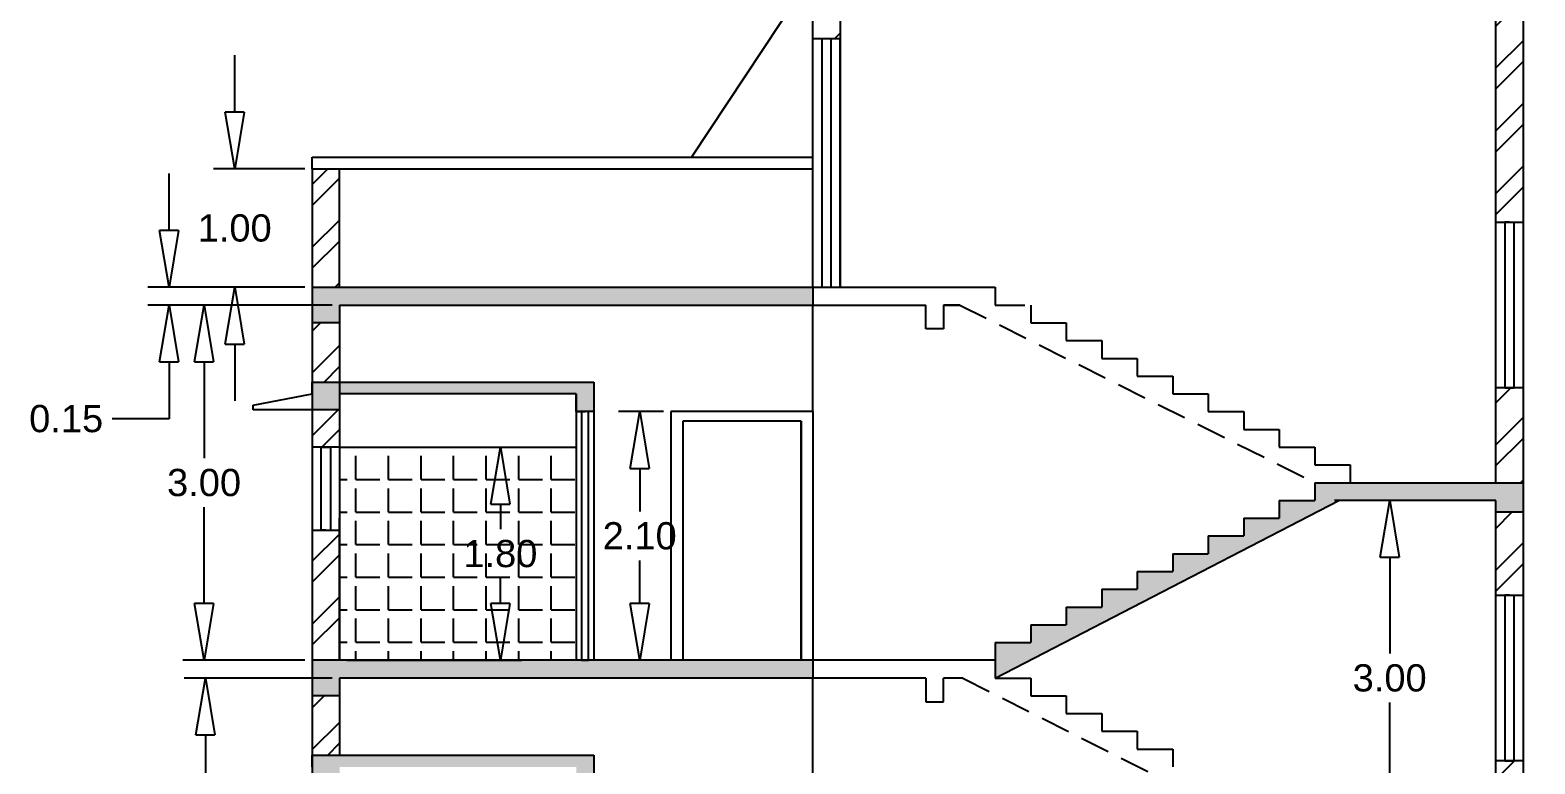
# Model space of a CAD drawing. Header units: metres. Extents: x 279 to 358.6, y 21.8 to 70.6.
# Drawn here: x 298.45 to 311.16, y 57.04 to 63.24 of the extents above; entities that cross this region are included whole.
import ezdxf

# ---------------------------------------------------------------- set-up
doc = ezdxf.new("R2010")
doc.units = ezdxf.units.M
doc.header["$MEASUREMENT"] = 0
doc.linetypes.add('DASHED2', pattern=[0.375, 0.25, -0.125])
doc.styles.get("Standard").update_dxf_attribs({"font": 'arial.ttf'})
doc.dimstyles.get("Standard").update_dxf_attribs({"dimtxt": 0.23, "dimasz": 0.48, "dimexe": 0.18, "dimexo": 0.0625, "dimgap": 0.09, "dimtad": 0, "dimtih": 1, "dimtoh": 1, "dimzin": 0, "dimdsep": 46, "dimtxsty": 'Standard', "dimblk": 'CLOSEDBLANK', "dimcen": 1.19, "dimadec": 0, "dimazin": 0, "dimtfac": 1, "dimtofl": 0, "dimtmove": 0, "dimatfit": 3, "dimldrblk": 'CLOSEDBLANK', "dimfxl": 1, "dimtolj": 1, "dimtzin": 0, "dimarcsym": 0})
pattern_1 = [(0, (270.6772966755989, 13.24193904688812), (0, 0.275), [0.2, -0.075]), (90, (270.6772966755989, 13.24193904688812), (-0.275, 1.683889348827611e-17), [0.2, -0.075])]

# ---------------------------------------------------------------- blocks, each defined once
blk = doc.blocks.new('_ClosedBlank')
at = {"color": 0, "linetype": 'ByBlock', "lineweight": -2}
for p, q in [((-1, 0.1666666666666667), (0, 0)), ((-1, 0.1666666666666667), (-1, -0.1666666666666667)), ((0, 0), (-1, -0.1666666666666667))]:
    blk.add_line(p, q, dxfattribs=at)
blk = doc.blocks.new('*D130')
at = {"color": 0, "lineweight": -2, "transparency": 16777216}
for p, q in [((300.1776857741685, 62.54479119134408), (300.1776857741685, 63.02479119134409)), ((300.7703965157889, 62.06479119134409), (299.9976857741685, 62.06479119134409)), ((300.7703965157889, 61.06479119134409), (299.9976857741685, 61.06479119134409)), ((300.1776857741685, 60.58479119134409), (300.1776857741685, 60.10479119134408))]:
    blk.add_line(p, q, dxfattribs=at)
at = {"layer": 'Defpoints', "color": 0, "transparency": 16777216}
for p in [(300.8328965157889, 62.06479119134409), (300.1776857741685, 61.06479119134409), (300.8328965157889, 61.06479119134409)]:
    blk.add_point(p, dxfattribs=at)
at = {"color": 0, "lineweight": -2, "transparency": 16777216, "xscale": 0.48, "yscale": 0.48, "zscale": 0.48}
for p, rotation in [((300.1776857741685, 62.06479119134409), 270), ((300.1776857741685, 61.06479119134409), 90)]:
    blk.add_blockref('_ClosedBlank', p, dxfattribs=dict(at, rotation=rotation))
at = {"color": 0, "transparency": 16777216, "insert": (300.1776857741685, 61.56479119134413), "char_height": 0.23, "attachment_point": 5}
blk.add_mtext('\\A1;1.00', dxfattribs=at)
blk = doc.blocks.new('*D131')
at = {"color": 0, "lineweight": -2, "transparency": 16777216}
for p, q in [((299.6233704954755, 61.54479119134408), (299.6233704954755, 62.02479119134409)), ((300.7703965157889, 61.06479119134409), (299.4433704954754, 61.06479119134409)), ((301.0003965157889, 60.91479119134409), (299.4433704954754, 60.91479119134409)), ((299.6233704954755, 60.4347911913441), (299.6233704954755, 59.95479119134409)), ((299.6233704954755, 59.95479119134409), (299.1433704954754, 59.95479119134409))]:
    blk.add_line(p, q, dxfattribs=at)
at = {"layer": 'Defpoints', "color": 0, "transparency": 16777216}
for p in [(300.8328965157889, 61.06479119134409), (299.6233704954755, 60.91479119134409), (301.0628965157889, 60.91479119134409)]:
    blk.add_point(p, dxfattribs=at)
at = {"color": 0, "lineweight": -2, "transparency": 16777216, "xscale": 0.48, "yscale": 0.48, "zscale": 0.48}
for p, rotation in [((299.6233704954755, 61.06479119134409), 270), ((299.6233704954755, 60.91479119134409), 90)]:
    blk.add_blockref('_ClosedBlank', p, dxfattribs=dict(at, rotation=rotation))
at = {"color": 0, "transparency": 16777216, "insert": (298.7537900043431, 59.95479119134414), "char_height": 0.23, "attachment_point": 5}
blk.add_mtext('\\A1;0.15', dxfattribs=at)
blk = doc.blocks.new('*D132')
at = {"color": 0, "lineweight": -2, "transparency": 16777216}
for p, q in [((300.7703965157889, 60.91479119134409), (299.7389028423777, 60.91479119134409)), ((299.9189028423777, 60.4347911913441), (299.9189028423777, 59.62230142326769)), ((299.9189028423777, 58.39479119134408), (299.9189028423777, 59.20728095942049)), ((300.7703965157889, 57.91479119134409), (299.7389028423777, 57.91479119134409))]:
    blk.add_line(p, q, dxfattribs=at)
at = {"layer": 'Defpoints', "color": 0, "transparency": 16777216}
for p in [(300.8328965157889, 60.91479119134409), (299.9189028423777, 57.91479119134409), (300.8328965157889, 57.91479119134409)]:
    blk.add_point(p, dxfattribs=at)
at = {"color": 0, "lineweight": -2, "transparency": 16777216, "xscale": 0.48, "yscale": 0.48, "zscale": 0.48}
for p, rotation in [((299.9189028423777, 60.91479119134409), 90), ((299.9189028423777, 57.91479119134409), 270)]:
    blk.add_blockref('_ClosedBlank', p, dxfattribs=dict(at, rotation=rotation))
at = {"color": 0, "transparency": 16777216, "insert": (299.9189028423777, 59.41479119134413), "char_height": 0.23, "attachment_point": 5}
blk.add_mtext('\\A1;3.00', dxfattribs=at)
blk = doc.blocks.new('*D133')
at = {"color": 0, "lineweight": -2, "transparency": 16777216}
for p, q in [((301.0003965157889, 57.76479119134409), (299.7500575681835, 57.76479119134409)), ((299.9300575681835, 57.28479119134409), (299.9300575681835, 56.47230142326769)), ((299.9300575681835, 55.24479119134408), (299.9300575681835, 56.05728095942049)), ((301.0003965157889, 54.76479119134409), (299.7500575681835, 54.76479119134409))]:
    blk.add_line(p, q, dxfattribs=at)
at = {"layer": 'Defpoints', "color": 0, "transparency": 16777216}
for p in [(301.0628965157889, 57.76479119134409), (299.9300575681835, 54.76479119134409), (301.0628965157889, 54.76479119134409)]:
    blk.add_point(p, dxfattribs=at)
at = {"color": 0, "lineweight": -2, "transparency": 16777216, "xscale": 0.48, "yscale": 0.48, "zscale": 0.48}
for p, rotation in [((299.9300575681835, 57.76479119134409), 90), ((299.9300575681835, 54.76479119134409), 270)]:
    blk.add_blockref('_ClosedBlank', p, dxfattribs=dict(at, rotation=rotation))
at = {"color": 0, "transparency": 16777216, "insert": (299.9300575681835, 56.26479119134413), "char_height": 0.23, "attachment_point": 5}
blk.add_mtext('\\A1;3.00', dxfattribs=at)
blk = doc.blocks.new('*D135')
at = {"color": 0, "lineweight": -2, "transparency": 16777216}
for p, q in [((303.8003965157889, 60.01479119134409), (303.4194654162648, 60.01479119134409)), ((303.5994654162648, 59.53479119134409), (303.5994654162648, 59.17222297852008)), ((303.5994654162648, 58.39479119134408), (303.5994654162648, 58.75735940416809)), ((303.8003965157889, 57.91479119134409), (303.4194654162648, 57.91479119134409))]:
    blk.add_line(p, q, dxfattribs=at)
at = {"layer": 'Defpoints', "color": 0, "transparency": 16777216}
for p in [(303.8628965157889, 60.01479119134409), (303.5994654162648, 57.91479119134409), (303.8628965157889, 57.91479119134409)]:
    blk.add_point(p, dxfattribs=at)
at = {"color": 0, "lineweight": -2, "transparency": 16777216, "xscale": 0.48, "yscale": 0.48, "zscale": 0.48}
for p, rotation in [((303.5994654162648, 60.01479119134409), 90), ((303.5994654162648, 57.91479119134409), 270)]:
    blk.add_blockref('_ClosedBlank', p, dxfattribs=dict(at, rotation=rotation))
at = {"color": 0, "transparency": 16777216, "insert": (303.5994654162648, 58.96479119134413), "char_height": 0.23, "attachment_point": 5}
blk.add_mtext('\\A1;2.10', dxfattribs=at)
blk = doc.blocks.new('*D136')
at = {"color": 0, "lineweight": -2, "transparency": 16777216}
for p, q in [((301.1253965157889, 59.71479119134409), (302.6024237519679, 59.71479119134409)), ((302.4224237519679, 59.23479119134409), (302.4224237519679, 59.02222297852008)), ((302.4224237519679, 58.39479119134408), (302.4224237519679, 58.6073594041681)), ((301.1253965157889, 57.91479119134409), (302.6024237519679, 57.91479119134409))]:
    blk.add_line(p, q, dxfattribs=at)
at = {"layer": 'Defpoints', "color": 0, "transparency": 16777216}
for p in [(301.0628965157889, 59.71479119134409), (301.0628965157889, 57.91479119134409), (302.4224237519679, 57.91479119134409)]:
    blk.add_point(p, dxfattribs=at)
at = {"color": 0, "lineweight": -2, "transparency": 16777216, "xscale": 0.48, "yscale": 0.48, "zscale": 0.48}
for p, rotation in [((302.4224237519679, 59.71479119134409), 90), ((302.4224237519679, 57.91479119134409), 270)]:
    blk.add_blockref('_ClosedBlank', p, dxfattribs=dict(at, rotation=rotation))
at = {"color": 0, "transparency": 16777216, "insert": (302.4224237519679, 58.81479119134413), "char_height": 0.23, "attachment_point": 5}
blk.add_mtext('\\A1;1.80', dxfattribs=at)
blk = doc.blocks.new('*D137')
at = {"color": 0, "lineweight": -2, "transparency": 16777216}
for p, q in [((310.3682191220849, 59.26479119134408), (309.7559692458561, 59.26479119134408)), ((309.9359692458561, 58.78479119134408), (309.9359692458561, 57.97230142326767)), ((309.9359692458561, 56.74479119134407), (309.9359692458561, 57.55728095942047)), ((310.3682191220849, 56.26479119134407), (309.7559692458561, 56.26479119134407))]:
    blk.add_line(p, q, dxfattribs=at)
at = {"layer": 'Defpoints', "color": 0, "transparency": 16777216}
for p in [(310.4307191220849, 59.26479119134408), (309.9359692458561, 56.26479119134407), (310.4307191220849, 56.26479119134407)]:
    blk.add_point(p, dxfattribs=at)
at = {"color": 0, "lineweight": -2, "transparency": 16777216, "xscale": 0.48, "yscale": 0.48, "zscale": 0.48}
for p, rotation in [((309.9359692458561, 59.26479119134408), 90), ((309.9359692458561, 56.26479119134407), 270)]:
    blk.add_blockref('_ClosedBlank', p, dxfattribs=dict(at, rotation=rotation))
at = {"color": 0, "transparency": 16777216, "insert": (309.9359692458561, 57.76479119134412), "char_height": 0.23, "attachment_point": 5}
blk.add_mtext('\\A1;3.00', dxfattribs=at)

msp = doc.modelspace()

# ---------------------------------------------------------------- hatches: boundary and pattern name
h = msp.add_hatch()
h.set_pattern_fill('AR-CONC', color=256, scale=0.05)
h.set_pattern_definition([(49.99999999999999, (196.6692774221981, -0.3344797372712947), (0.3586300913003768, -0.03137606749129756), [0.03750000000000001, -0.4125]), (355, (196.6692774221981, -0.3344797372712947), (-0.06937566680650001, 0.376096066850006), [0.03, -0.33]), (100.45144446, (196.6991632626981, -0.3370944092712946), (0.289254423363556, 0.3447199954843148), [0.03187009599999998, -0.3505710559999998]), (46.18420000000002, (196.6692774221981, -0.2344797372712932), (0.5336206653357862, -0.08275964039653827), [0.05624999999999998, -0.6187499999999997]), (96.63563549, (196.7137457946981, -0.2413763907712934), (0.4673309728371142, 0.4870593003872752), [0.04780517100000001, -0.52585688]), (351.1841639899999, (196.6692774221981, -0.2344797372712932), (0.4673309725273866, 0.4870593001349951), [0.04500000000000001, -0.4950000005]), (21, (196.719277422198, -0.2594797372712954), (0.2984535260592309, -0.2013094453326694), [0.03750000000000001, -0.4125]), (326.0000000000001, (196.719277422198, -0.2594797372712954), (0.1216576659607909, 0.3625750225234265), [0.03, -0.33]), (71.45144474, (196.7441485491981, -0.2762555242712956), (0.4201111883649856, 0.1612655764031769), [0.03187009500000001, -0.350571056]), (37.50000000000001, (196.6692774221981, -0.3344797372712947), (0.006079927658645335, 0.1664469269156558), [0, -0.326, 0, -0.335, 0, -0.33125]), (7.499999999999999, (196.6692774221981, -0.3344797372712947), (0.1315347687210743, 0.1972058559411801), [0, -0.191, 0, -0.3185, 0, -0.12625]), (327.5, (196.5577774221981, -0.3344797372712947), (0.2669112180862045, -0.01127743586718988), [0, -0.125, 0, -0.39, 0, -0.5175]), (317.5, (196.507777422198, -0.3344797372712947), (0.2915930846711931, 0.05005249116615887), [0, -0.1625, 0, -0.259, 0, -0.3675])])
h.paths.add_polyline_path([(305.0628965157889, 57.91479119134409), (300.8328965157889, 57.91479119134409), (300.8328965157889, 57.61479119134409), (301.0628965157889, 57.61479119134409), (301.0628965157889, 57.76479119134409), (303.2128965157889, 57.76479119134409), (305.0628965157889, 57.76479119134408)])
h.paths.add_polyline_path([(303.2128965157889, 57.11479119134409), (300.8328965157889, 57.11479119134409), (300.8328965157889, 57.01479119134409), (300.8328965157889, 56.86734746005647), (301.0638849095201, 56.86760192975436), (301.0637251839053, 57.01258879270139), (303.0628965157889, 57.01479119134409), (303.0628965157889, 56.86479119134409), (303.2128965157889, 56.86479119134409)])
h.paths.add_polyline_path([(303.2128965157889, 60.26479119134409), (301.0628965157889, 60.26479119134409), (301.0628965157889, 60.16479119134409), (303.0628965157889, 60.16479119134409), (303.0628965157889, 60.01479119134409), (303.1378965157889, 60.01479119134409), (303.2128965157889, 60.01479119134409), (303.2128965157889, 60.16479119134408)])
h.paths.add_polyline_path([(301.0628965157889, 60.26479119134409), (300.8328965157889, 60.26479119134409), (300.8328965157889, 60.16479119134409), (300.8328965157889, 60.02937870570868), (301.0628965157889, 60.02937870570868)])
h.paths.add_polyline_path([(305.0628965157889, 61.06479119134409), (300.8328965157889, 61.06479119134409), (300.8328965157889, 60.7647911913441), (301.0628965157889, 60.7647911913441), (301.0628965157889, 60.91479119134409), (303.2128965157889, 60.91479119134409), (305.0628965157889, 60.91479119134409)])
h.paths.add_polyline_path([(309.6028965157889, 56.12730285544639), (310.8328965157889, 56.12730285544639), (310.8328996177455, 56.01483026541732), (311.0641842218618, 56.0148319902822), (311.0641842218618, 56.2648319902822), (310.8328965157889, 56.26479119134407), (309.3028965157889, 56.26479119134407), (309.3028965157889, 56.11479119134408), (309.0028965157889, 56.11479119134408), (309.0028965157889, 55.96479119134408), (308.7028965157889, 55.96479119134408), (308.7028965157889, 55.81479119134408), (308.4028965157889, 55.81479119134408), (308.4028965157889, 55.66479119134407), (308.1028965157889, 55.66479119134408), (308.1028965157889, 55.51479119134409), (307.8028965157889, 55.51479119134408), (307.8028965157889, 55.36479119134408), (307.5028965157889, 55.36479119134408), (307.5028965157889, 55.2147911913441), (307.2028965157889, 55.21479119134409), (307.2028965157889, 55.06479119134409), (306.9028965157889, 55.06479119134409), (306.9028965157889, 54.91479119134409), (306.6028965157889, 54.91479119134409), (306.6028965157889, 54.76479119134409), (306.6028965157889, 54.16479119134409), (306.6028965157889, 53.95539054993063), (306.9026678119633, 53.95539054993063), (306.9028965157889, 54.76479119134409), (306.9016692601646, 54.76479119134409)])
h.paths.add_polyline_path([(309.5061223222406, 59.26479119134408), (310.8328965157889, 59.26479119134408), (310.8329141485171, 59.1648318922648), (311.0636285647832, 59.1648318922648), (311.0636285647832, 59.4148318922648), (309.8328965157889, 59.41479119134408), (309.3028965157889, 59.41479119134407), (309.3028965157889, 59.26479119134409), (309.0028965157889, 59.26479119134408), (309.0028965157889, 59.11479119134408), (308.7028965157889, 59.11479119134408), (308.7028965157889, 58.96479119134408), (308.4028965157889, 58.96479119134408), (308.4028965157889, 58.81479119134407), (308.1028965157889, 58.81479119134408), (308.1028965157889, 58.66479119134407), (307.8028965157889, 58.66479119134408), (307.8028965157889, 58.51479119134407), (307.5028965157889, 58.51479119134408), (307.5028965157889, 58.36479119134408), (307.2028965157889, 58.36479119134408), (307.2028965157889, 58.21479119134408), (306.9028965157889, 58.21479119134409), (306.9028965157889, 58.06479119134408), (306.6028965157889, 58.06479119134408), (306.6028965157889, 57.76479119134409)])
h.paths.add_polyline_path([(311.1628965157889, 63.71479119134409), (311.0628965157889, 63.71479119134409), (305.8485223402857, 63.71479119134409), (305.0628965157889, 63.71479119134409), (305.0628965157889, 63.56479119134409), (305.2928965157889, 63.56479119134409), (305.8485223402857, 63.56479119134409), (305.9485223402856, 63.56479119134409), (311.0628965157889, 63.56479119134409), (311.1628965157889, 63.56479119134409)])
h = msp.add_hatch()
h.set_pattern_fill('ANSI32', color=256)
h.set_pattern_definition([(45, (196.6692774221981, -0.3344797372712947), (-0.2651650429449553, 0.2651650429449554), []), (45, (196.8460541171981, -0.3344797372712947), (-0.2651650429449553, 0.2651650429449554), [])])
h.paths.add_polyline_path([(301.0628965157889, 59.01479119134409), (300.8328965157889, 59.01479119134409), (300.8328965157889, 57.91479119134409), (301.0628965157889, 57.91479119134409)])
h.paths.add_polyline_path([(301.0628965157889, 60.02937870570868), (300.8328965157889, 60.02937870570868), (300.8328965157889, 59.71479119134409), (301.0628965157889, 59.71479119134409)])
h.paths.add_polyline_path([(301.0628965157889, 60.7647911913441), (300.8328965157889, 60.7647911913441), (300.8328965157889, 60.26479119134409), (301.0628965157889, 60.26479119134409)])
h.paths.add_polyline_path([(301.0628965157889, 62.06479119134409), (300.8328965157889, 62.06479119134409), (300.8328965157889, 61.06479119134409), (301.0628965157889, 61.06479119134409)])
h.paths.add_polyline_path([(305.2928965157889, 63.56479119134409), (305.0628965157889, 63.56479119134409), (305.0628965157889, 63.16479119134409), (305.2928965157889, 63.16479119134409)])
h.paths.add_polyline_path([(311.0628965157889, 63.56479119134409), (310.8328965157889, 63.56479119134409), (310.8328965157889, 63.46479119134408), (310.8328965157889, 63.16479119134409), (310.8328965157889, 61.61482426184124), (311.0632404881575, 61.61482426184124)])
h.paths.add_polyline_path([(311.0634874468668, 60.21482426184124), (310.8328965157889, 60.21482426184124), (310.8328965157889, 59.41482426184123), (311.0636285647832, 59.4148318922648)])
h.paths.add_polyline_path([(311.0636726645527, 59.1648318922648), (310.8329141485171, 59.1648318922648), (310.8330376350432, 58.46479123801904), (311.0637961510787, 58.46479123801904)])
h.paths.add_polyline_path([(311.064043109788, 57.06479123801904), (310.8332845937525, 57.06479123801904), (310.8334257130067, 56.26479128469398), (311.0641842218618, 56.2648319902822)])
h.paths.add_polyline_path([(311.0642283216312, 56.01483199061109), (310.8328996177455, 56.01483026541732), (310.8329340934065, 54.76479119134409), (311.0644488276757, 54.76479119134409)])
h.paths.add_polyline_path([(301.0649896617612, 55.86479119134409), (300.8328965157889, 55.86479119134409), (300.8328965157889, 54.76479119134409), (301.0662014831135, 54.76479119134409)])
h.paths.add_polyline_path([(301.0638849095201, 56.86760192975436), (300.8328965157889, 56.86734746005647), (300.8328965157889, 56.56479119134409), (301.0642185027187, 56.56479119134409)])
h.paths.add_polyline_path([(301.0630617641551, 57.61479119134409), (300.8328965157889, 57.61479119134409), (300.8328965157889, 57.11479119134409), (301.0636125920425, 57.11479119134409)])
h = msp.add_hatch()
h.set_pattern_fill('ANGLE', color=256)
h.set_pattern_definition(pattern_1)
h.paths.add_polyline_path([(301.0642185027187, 56.56479119134409), (301.0662014831135, 54.76479119134409), (303.0628965157889, 54.76479119134409), (303.0628965157889, 56.56479119134409)])
h.paths.add_polyline_path([(301.0628965157889, 59.71479119134409), (301.0628965157889, 57.91479119134409), (303.0628965157889, 57.91479119134409), (303.0628965157889, 59.71479119134409)])
h.paths.add_polyline_path([(302.0424373945327, 58.57616226910673), (302.7827989225, 58.57616226910673), (302.7827989225, 59.05012543418176), (302.0424373945327, 59.05012543418176)], flags=24)
h = msp.add_hatch()
h.set_pattern_fill('ANGLE', color=256)
h.set_pattern_definition(pattern_1)
h.paths.add_polyline_path([(301.0628965157889, 55.96479119134409), (301.0628965157889, 54.76479119134409), (303.0628965157889, 54.76479119134409), (303.0628965157889, 55.96479119134409)])
h.paths.add_polyline_path([(301.0628965157889, 59.11479119134409), (301.0628965157889, 57.91479119134409), (303.0628965157889, 57.91479119134409), (303.0628965157889, 59.11479119134409)])

# ---------------------------------------------------------------- linework, layer by layer
for p, q in [((305.0628965157889, 63.71479119134409), (304.0365941633522, 62.16479119134409)), ((305.0628965157889, 61.06479119134409), (305.0628965157889, 63.71479119134409)), ((305.2928965157889, 63.56479119134409), (305.2928965157889, 61.06479119134409)), ((310.8328965157889, 63.16479119134409), (310.8328965157889, 63.46479119134408)), ((311.0628965157889, 63.56479119134409), (311.0645966664583, 53.92669847433885)), ((305.2928965157889, 63.16479119134409), (305.0628965157889, 63.16479119134409)), ((305.1378965157889, 63.16479119134409), (305.1378965157889, 61.06479119134409)), ((305.2178965157889, 61.06479119134409), (305.2178965157889, 63.16479119134409)), ((305.2928965157889, 61.06479119134409), (305.2928965157889, 63.16479119134409)), ((310.8328965157889, 59.41482426184123), (310.8328965157889, 63.16479119134409)), ((310.8328965157889, 59.41482426184123), (310.8328965157889, 62.41482426184123)), ((300.8328965157889, 62.06479119134409), (300.8328965157889, 62.16479119134409)), ((300.8328965157889, 62.16479119134409), (305.0628965157889, 62.16479119134409)), ((300.8328965157889, 62.06479119134409), (300.8328965157889, 53.9221849706549)), ((300.8328965157889, 62.06479119134409), (305.0628965157889, 62.06479119134409)), ((301.0628965157889, 61.06479119134409), (301.0628965157889, 62.06479119134409)), ((310.8328965157889, 60.91482426184123), (310.8328965157889, 61.61482426184124)), ((310.8328965157889, 61.61482426184124), (311.0628965157889, 61.61482426184124)), ((310.9478965157889, 61.61482426184124), (310.9078965157889, 61.61482426184124)), ((310.9078965157889, 61.61482426184124), (310.9078965157889, 60.21482426184124)), ((310.9878965157889, 60.21482426184124), (310.9878965157889, 61.61482426184124)), ((311.0628965157889, 61.61482426184124), (311.0628965157889, 60.21482426184124)), ((300.8328965157889, 61.06479119134409), (306.6028965157889, 61.06479119134409)), ((305.0628965157889, 61.06479119134409), (305.0628965157889, 60.91479119134409)), ((305.1378965157889, 61.06479119134409), (305.2178965157889, 61.06479119134409)), ((306.0235223402857, 61.06479119134409), (306.1035223402857, 61.06479119134409)), ((301.0628965157889, 60.91479119134409), (301.0628965157889, 57.91479119134409)), ((301.0628965157889, 60.91479119134409), (303.2128965157889, 60.91479119134409)), ((301.0628965157889, 60.91479119134409), (301.0628965157889, 60.7647911913441)), ((303.2128965157889, 60.91479119134409), (306.0157648510282, 60.91479119134409)), ((305.0628965157889, 60.01479119134409), (305.0628965157889, 60.91479119134409)), ((306.0157648510282, 60.71479119134409), (306.0157648510282, 60.91479119134409)), ((306.1657648510282, 60.91479119134409), (306.3028965157889, 60.91479119134409)), ((306.3028965157889, 60.91479119134409), (306.1657648510282, 60.91479119134409)), ((306.1657648510282, 60.91479119134409), (306.1657648510282, 60.91479119134409)), ((306.1657648510282, 60.91479119134409), (306.1657648510282, 60.71479119134409)), ((306.9028965157889, 60.91479119134409), (306.9028965157889, 60.76479119134408)), ((301.0628965157889, 60.7647911913441), (300.8328965157889, 60.7647911913441)), ((306.1657648510282, 60.71479119134409), (306.0157648510282, 60.71479119134409)), ((306.9028965157889, 60.76479119134408), (307.2028965157889, 60.76479119134409)), ((307.2028965157889, 60.76479119134409), (307.2028965157889, 60.61479119134408)), ((307.2028965157889, 60.61479119134408), (307.5028965157889, 60.61479119134408)), ((307.5028965157889, 60.61479119134408), (307.5028965157889, 60.46479119134408)), ((307.5028965157889, 60.46479119134408), (307.8028965157889, 60.46479119134408)), ((307.8028965157889, 60.46479119134408), (307.8028965157889, 60.31479119134408)), ((300.8328965157889, 60.16479119134409), (300.8328965157889, 60.26479119134409)), ((300.8328965157889, 60.26479119134409), (303.2128965157889, 60.26479119134409)), ((303.2128965157889, 60.26479119134409), (303.2128965157889, 60.16479119134408)), ((307.8028965157889, 60.31479119134408), (308.1028965157889, 60.31479119134408)), ((308.1028965157889, 60.31479119134409), (308.1028965157889, 60.1647911913441)), ((300.3328965157889, 60.06937870570868), (300.8328965157889, 60.16479119134409)), ((303.0628965157889, 60.16479119134409), (301.0628965157889, 60.16479119134409)), ((303.0628965157889, 60.16479119134408), (303.0628965157889, 57.91479119134409)), ((303.0628965157889, 60.01479119134409), (303.0628965157889, 60.16479119134409)), ((303.2128965157889, 60.16479119134408), (303.2128965157889, 57.91479119134409)), ((308.1028965157889, 60.16479119134409), (308.4028965157889, 60.16479119134409)), ((308.4028965157889, 60.16479119134409), (308.4028965157889, 60.01479119134409)), ((311.0628965157889, 60.21482426184124), (310.8328965157889, 60.21482426184124)), ((310.9078965157889, 60.21482426184124), (310.9878965157889, 60.21482426184124)), ((300.3328965157889, 60.02937870570868), (300.3328965157889, 60.06937870570868)), ((300.8328965157889, 60.02937870570868), (300.3328965157889, 60.02937870570868)), ((301.0628965157889, 60.02937870570868), (300.8328965157889, 60.02937870570868)), ((303.2128965157889, 60.01479119134409), (303.0628965157889, 60.01479119134409)), ((303.0628965157889, 60.01479119134409), (303.1378965157889, 60.01479119134409)), ((303.1378965157889, 60.01479119134409), (303.1078965157889, 60.01479119134409)), ((303.1078965157889, 60.01479119134409), (303.1078965157889, 57.91479119134409)), ((303.1678965157889, 57.91479119134409), (303.1678965157889, 60.0147911913441)), ((303.8628965157889, 60.01479119134409), (303.8628965157889, 57.91479119134409)), ((305.0628965157889, 60.01479119134409), (303.8628965157889, 60.01479119134409)), ((305.0628965157889, 60.01479119134409), (305.0628965157889, 57.91479119134409)), ((308.4028965157889, 60.01479119134409), (308.7028965157889, 60.01479119134409)), ((308.4028965157889, 60.01479119134407), (308.7028965157889, 60.01479119134407)), ((308.7028965157889, 60.01479119134409), (308.7028965157889, 59.86479119134408)), ((303.9628965157889, 59.93479119134409), (303.9628965157889, 57.91479119134409)), ((304.9628964761897, 59.93479119134409), (303.9628965157889, 59.93479119134409)), ((304.9628964761897, 59.93479119134409), (304.9628964761897, 57.91479119134409)), ((304.9628964761897, 57.91479119134409), (304.9628964761897, 59.93479119134409)), ((308.7028965157889, 59.86479119134408), (309.0028965157889, 59.86479119134408)), ((309.0028965157889, 59.86479119134408), (309.0028965157889, 59.71479119134408)), ((301.0628965157889, 59.71479119134409), (300.8328965157889, 59.71479119134409)), ((300.8328965157889, 59.71479119134409), (300.8328965157889, 59.01479119134409)), ((300.9078965157889, 59.01479119134409), (300.9078965157889, 59.71479119134409)), ((300.9078965157889, 59.71479119134409), (300.9878965157889, 59.71479119134409)), ((300.9878965157889, 59.71479119134409), (300.9878965157889, 59.01479119134409)), ((301.0628965157889, 59.71479119134409), (303.0628965157889, 59.71479119134409)), ((309.0028965157889, 59.71479119134408), (309.3028965157889, 59.71479119134407)), ((309.3028965157889, 59.71479119134408), (309.3028965157889, 59.56479119134409)), ((309.3028965157889, 59.56479119134409), (309.6028965157889, 59.56479119134409)), ((309.6028965157889, 59.56479119134408), (309.6028965157889, 59.41479119134408)), ((309.3028965157889, 59.41479119134408), (309.3028965157889, 59.2647911913441)), ((309.3028965157889, 59.41479119134407), (309.8328965157889, 59.41479119134408)), ((309.8328965157889, 59.41479119134408), (311.0636285647832, 59.4148318922648)), ((311.0636285647832, 59.4148318922648), (311.0636285647832, 59.1648318922648)), ((306.6028965157889, 57.76479119134409), (309.5061223222406, 59.26479119134408)), ((309.0028965157889, 59.26479119134409), (309.0028965157889, 59.11479119134408)), ((309.0028965157889, 59.26479119134408), (309.3028965157889, 59.26479119134409)), ((310.8328965157889, 59.26479119134408), (309.4707992296561, 59.26479119134408)), ((310.8329369770791, 56.2647911984814), (310.8328965157889, 59.26479119134409)), ((311.0636285647832, 59.1648318922648), (310.8336285647832, 59.1648318922648)), ((300.8328965157889, 59.01479119134409), (301.0628965157889, 59.01479119134409)), ((300.9478965157889, 59.01479119134409), (300.9078965157889, 59.01479119134409)), ((301.0628965157889, 57.91479119134409), (301.0628965157889, 59.11479119134409)), ((308.7028965157889, 59.11479119134408), (308.7028965157889, 58.96479119134409)), ((308.7028965157889, 59.11479119134408), (309.0028965157889, 59.11479119134408)), ((308.4028965157889, 58.96479119134409), (308.4028965157889, 58.81479119134409)), ((308.4028965157889, 58.96479119134408), (308.7028965157889, 58.96479119134408)), ((308.1028965157889, 58.81479119134408), (308.1028965157889, 58.66479119134408)), ((308.1028965157889, 58.81479119134409), (308.4028965157889, 58.81479119134409)), ((308.1028965157889, 58.81479119134408), (308.4028965157889, 58.81479119134407)), ((307.8028965157889, 58.66479119134407), (307.8028965157889, 58.51479119134407)), ((307.8028965157889, 58.66479119134408), (308.1028965157889, 58.66479119134407)), ((307.5028965157889, 58.51479119134408), (307.5028965157889, 58.36479119134408)), ((307.5028965157889, 58.51479119134408), (307.8028965157889, 58.51479119134407)), ((307.2028965157889, 58.36479119134409), (307.2028965157889, 58.21479119134409)), ((307.2028965157889, 58.36479119134408), (307.5028965157889, 58.36479119134408)), ((310.8331611143979, 57.76479123801904), (310.8331611143979, 58.46479123801904)), ((310.8331611143979, 58.46479123801904), (311.0631611143978, 58.46479123801904)), ((310.9481611143979, 58.46479123801904), (310.9081611143978, 58.46479123801904)), ((310.9081611143978, 58.46479123801904), (310.9081611143978, 57.06479123801904)), ((310.9881611143978, 57.06479123801904), (310.9881611143978, 58.46479123801904)), ((311.0631611143978, 58.46479123801904), (311.0631611143978, 57.06479123801904)), ((306.9028965157889, 58.21479119134409), (306.9028965157889, 58.06479119134408)), ((306.9028965157889, 58.21479119134409), (307.2028965157889, 58.21479119134409)), ((306.9028965157889, 58.21479119134409), (307.2028965157889, 58.21479119134408)), ((306.6028965157889, 58.06479119134408), (306.6028965157889, 57.76479119134406)), ((306.6028965157889, 58.06479119134408), (306.9028965157889, 58.06479119134408)), ((305.2928965157889, 57.91479119134409), (300.8328965157889, 57.91479119134409)), ((303.1078965157889, 57.91479119134409), (303.1678965157889, 57.91479119134409)), ((305.0628965157889, 57.91479119134409), (305.0628965157889, 57.76479119134409)), ((306.6028965157889, 57.91479119134409), (305.2928965157889, 57.91479119134409)), ((301.0628965157889, 57.76479119134409), (301.0636125920425, 57.1147911913441)), ((303.2128965157889, 57.76479119134409), (301.0628965157889, 57.76479119134409)), ((301.0628965157889, 57.76479119134409), (301.0628965157889, 57.61479119134409)), ((306.0157648510282, 57.76479119134407), (303.2128965157889, 57.76479119134409)), ((305.0628965157889, 56.86479119134409), (305.0628965157889, 57.76479119134409)), ((306.0157648510282, 57.76479119134409), (306.0157648510282, 57.56479119134409)), ((306.3288827075754, 57.76479119134409), (306.1657648510282, 57.76479119134407)), ((306.1657648510282, 57.56479119134409), (306.1657648510282, 57.76479119134409)), ((306.6028965157889, 57.76479119134406), (306.9028965157889, 57.76479119134406)), ((306.6028965157889, 57.76479119134409), (306.9028965157889, 57.76479119134409)), ((306.9028965157889, 57.76479119134406), (306.9028965157889, 57.61479119134407)), ((301.0628965157889, 57.61479119134409), (300.8328965157889, 57.61479119134409)), ((306.9028965157889, 57.61479119134406), (307.2028965157889, 57.61479119134406)), ((307.2028965157889, 57.61479119134406), (307.2028965157889, 57.46479119134406)), ((306.0157648510282, 57.56479119134409), (306.1657648510282, 57.56479119134409)), ((307.2028965157889, 57.46479119134406), (307.5028965157889, 57.46479119134406)), ((307.5028965157889, 57.46479119134406), (307.5028965157889, 57.31479119134406)), ((307.5028965157889, 57.31479119134406), (307.8028965157889, 57.31479119134407)), ((307.8028965157889, 57.31479119134406), (307.8028965157889, 57.16479119134407)), ((300.8328965157889, 57.01479119134409), (300.8328965157889, 57.11479119134409)), ((300.8328965157889, 57.11479119134409), (303.2128965157889, 57.11479119134409)), ((303.2128965157889, 57.11479119134409), (303.2128965157889, 54.76479119134409)), ((307.8028965157889, 57.16479119134408), (308.1028965157889, 57.16479119134407)), ((308.1028965157889, 57.16479119134407), (308.1028965157889, 57.01479119134408)), ((311.0631611143978, 57.06479123801904), (310.8331611143979, 57.06479123801904)), ((310.9081611143978, 57.06479123801904), (310.9881611143978, 57.06479123801904))]:
    msp.add_line(p, q)
at = {"linetype": 'DASHED2'}
for p, q in [((306.6028965157889, 61.06479119134409), (306.6028965157889, 60.91479119134409)), ((306.3028965157889, 60.91479119134409), (309.3028965157889, 59.41479119134408)), ((306.6028965157889, 60.91479119134409), (306.9028965157889, 60.91479119134409)), ((306.3288827075754, 57.76479119134409), (309.3028965157889, 56.26479119134407))]:
    msp.add_line(p, q, dxfattribs=at)

# ---------------------------------------------------------------- dimensions: what is measured, and where the dimension line sits
for base, p1, p2, picture, middle in [((300.1776857741685, 61.06479119134409), (300.8328965157889, 62.06479119134409), (300.8328965157889, 61.06479119134409), '*D130', (300.1776857741685, 61.56479119134413)), ((299.6233704954755, 60.91479119134409), (300.8328965157889, 61.06479119134409), (301.0628965157889, 60.91479119134409), '*D131', (298.7537900043431, 59.95479119134414)), ((299.9189028423777, 57.91479119134409), (300.8328965157889, 60.91479119134409), (300.8328965157889, 57.91479119134409), '*D132', (299.9189028423777, 59.41479119134413)), ((303.5994654162648, 57.91479119134409), (303.8628965157889, 60.01479119134409), (303.8628965157889, 57.91479119134409), '*D135', (303.5994654162648, 58.96479119134413)), ((302.4224237519679, 57.91479119134409), (301.0628965157889, 59.71479119134409), (301.0628965157889, 57.91479119134409), '*D136', (302.4224237519679, 58.81479119134413)), ((309.9359692458561, 56.26479119134407), (310.4307191220849, 59.26479119134408), (310.4307191220849, 56.26479119134407), '*D137', (309.9359692458561, 57.76479119134412)), ((299.9300575681835, 54.76479119134409), (301.0628965157889, 57.76479119134409), (301.0628965157889, 54.76479119134409), '*D133', (299.9300575681835, 56.26479119134413))]:
    dim = msp.add_linear_dim(base=base, p1=p1, p2=p2, angle=90, dimstyle='Standard')
    dim.commit()
    dim.dimension.update_dxf_attribs({"geometry": picture, "text_midpoint": middle})

doc.saveas('drawing.dxf')
